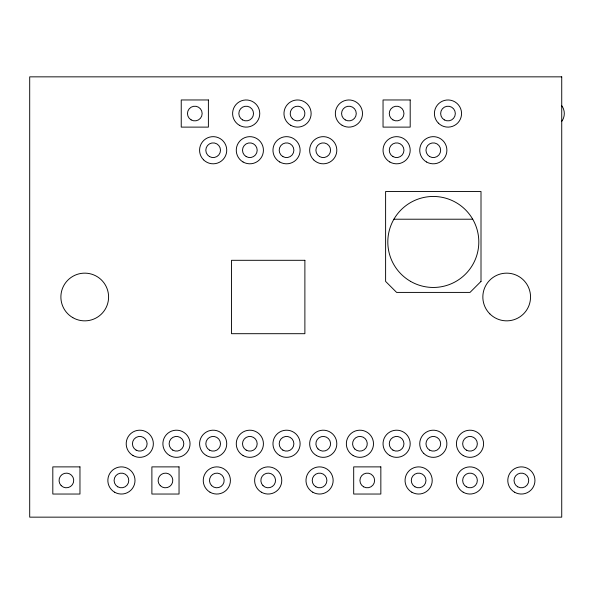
<?xml version="1.0" encoding="UTF-8"?>
<svg xmlns="http://www.w3.org/2000/svg" width="594" height="594" viewBox="0 0 594 594"><rect width="100%" height="100%" fill="white"/><g stroke="black" fill="none" stroke-linecap="round" stroke-linejoin="round"><path stroke-width="0.89" d="M561.731 121.302L562.481 120.33A13.573 13.573 0 0 0 562.481 106.749L561.731 105.777M393.911 219.216L472.713 219.216M481.006 281.408L470.003 292.411L396.621 292.411L385.61 281.408L385.61 191.513L481.006 191.513L481.006 281.408M561.731 76.849L29.7 76.849L29.7 517.151L561.731 517.151L561.731 76.849M208.39 99.963L181.237 99.963L181.237 127.116L208.39 127.116L208.39 99.963M410.194 99.963L383.041 99.963L383.041 127.116L410.194 127.116L410.194 99.963M304.885 260.306L231.504 260.306L231.504 333.694L304.885 333.694L304.885 260.306M79.967 466.884L52.814 466.884L52.814 494.037L79.967 494.037L79.967 466.884M179.039 466.884L151.886 466.884L151.886 494.037L179.039 494.037L179.039 466.884M380.843 466.884L353.69 466.884L353.69 494.037L380.843 494.037L380.843 466.884M292.359 118.733A7.336 7.336 0 0 0 304.64 115.436A7.336 7.336 0 0 0 295.649 106.452A7.336 7.336 0 0 0 292.359 118.733M172.795 450.126A7.336 7.336 0 0 0 183.806 443.77A7.336 7.336 0 0 0 172.795 437.414A7.336 7.336 0 0 0 172.795 450.126M209.489 156.586A7.336 7.336 0 0 0 220.5 150.23A7.336 7.336 0 0 0 209.489 143.874A7.336 7.336 0 0 0 209.489 156.586M209.489 450.126A7.336 7.336 0 0 0 220.5 443.77A7.336 7.336 0 0 0 209.489 437.414A7.336 7.336 0 0 0 209.489 450.126M72.81 317.656A23.849 23.849 0 0 0 108.591 297A23.849 23.849 0 0 0 72.81 276.344A23.849 23.849 0 0 0 72.81 317.656M319.565 156.586A7.336 7.336 0 0 0 330.576 150.23A7.336 7.336 0 0 0 319.565 143.874A7.336 7.336 0 0 0 319.565 156.586M429.64 156.586A7.336 7.336 0 0 0 440.651 150.23A7.336 7.336 0 0 0 429.64 143.874A7.336 7.336 0 0 0 429.64 156.586M517.701 486.813A7.336 7.336 0 0 0 528.712 480.457A7.336 7.336 0 0 0 517.701 474.101A7.336 7.336 0 0 0 517.701 486.813M489.827 313.862A23.849 23.849 0 0 0 529.729 303.17A23.849 23.849 0 0 0 500.519 273.96A23.849 23.849 0 0 0 489.827 313.862M246.183 450.126A7.336 7.336 0 0 0 257.187 443.77A7.336 7.336 0 0 0 246.183 437.414A7.336 7.336 0 0 0 246.183 450.126M345.248 119.899A7.336 7.336 0 0 0 356.259 113.543A7.336 7.336 0 0 0 345.248 107.187A7.336 7.336 0 0 0 345.248 119.899M282.87 156.586A7.336 7.336 0 0 0 293.882 150.23A7.336 7.336 0 0 0 282.87 143.874A7.336 7.336 0 0 0 282.87 156.586M282.87 450.126A7.336 7.336 0 0 0 293.882 443.77A7.336 7.336 0 0 0 282.87 437.414A7.336 7.336 0 0 0 282.87 450.126M392.946 156.586A7.336 7.336 0 0 0 403.957 150.23A7.336 7.336 0 0 0 392.946 143.874A7.336 7.336 0 0 0 392.946 156.586M246.183 156.586A7.336 7.336 0 0 0 257.187 150.23A7.336 7.336 0 0 0 246.183 143.874A7.336 7.336 0 0 0 246.183 156.586M318.042 448.96A7.336 7.336 0 0 0 330.323 445.663A7.336 7.336 0 0 0 321.332 436.679A7.336 7.336 0 0 0 318.042 448.96M242.515 119.899A7.336 7.336 0 0 0 253.519 113.543A7.336 7.336 0 0 0 242.515 107.187A7.336 7.336 0 0 0 242.515 119.899M444.319 119.899A7.336 7.336 0 0 0 455.323 113.543A7.336 7.336 0 0 0 444.319 107.187A7.336 7.336 0 0 0 444.319 119.899M354.737 448.96A7.336 7.336 0 0 0 367.018 445.663A7.336 7.336 0 0 0 358.026 436.679A7.336 7.336 0 0 0 354.737 448.96M191.142 119.899A7.336 7.336 0 0 0 202.153 113.543A7.336 7.336 0 0 0 191.142 107.187A7.336 7.336 0 0 0 191.142 119.899M392.946 119.899A7.336 7.336 0 0 0 403.957 113.543A7.336 7.336 0 0 0 392.946 107.187A7.336 7.336 0 0 0 392.946 119.899M392.946 450.126A7.336 7.336 0 0 0 403.957 443.77A7.336 7.336 0 0 0 392.946 437.414A7.336 7.336 0 0 0 392.946 450.126M429.64 450.126A7.336 7.336 0 0 0 440.651 443.77A7.336 7.336 0 0 0 429.64 437.414A7.336 7.336 0 0 0 429.64 450.126M466.335 450.126A7.336 7.336 0 0 0 477.338 443.77A7.336 7.336 0 0 0 466.335 437.414A7.336 7.336 0 0 0 466.335 450.126M61.204 485.647A7.336 7.336 0 0 0 73.478 482.358A7.336 7.336 0 0 0 64.494 473.373A7.336 7.336 0 0 0 61.204 485.647M117.761 486.813A7.336 7.336 0 0 0 128.764 480.457A7.336 7.336 0 0 0 117.761 474.101A7.336 7.336 0 0 0 117.761 486.813M160.269 485.647A7.336 7.336 0 0 0 172.55 482.358A7.336 7.336 0 0 0 163.558 473.373A7.336 7.336 0 0 0 160.269 485.647M211.642 485.647A7.336 7.336 0 0 0 223.916 482.358A7.336 7.336 0 0 0 214.931 473.373A7.336 7.336 0 0 0 211.642 485.647M263.008 485.647A7.336 7.336 0 0 0 275.282 482.358A7.336 7.336 0 0 0 266.298 473.373A7.336 7.336 0 0 0 263.008 485.647M315.897 486.813A7.336 7.336 0 0 0 326.9 480.457A7.336 7.336 0 0 0 315.897 474.101A7.336 7.336 0 0 0 315.897 486.813M363.595 486.813A7.336 7.336 0 0 0 374.606 480.457A7.336 7.336 0 0 0 363.595 474.101A7.336 7.336 0 0 0 363.595 486.813M414.961 486.813A7.336 7.336 0 0 0 425.972 480.457A7.336 7.336 0 0 0 414.961 474.101A7.336 7.336 0 0 0 414.961 486.813M466.335 486.813A7.336 7.336 0 0 0 477.338 480.457A7.336 7.336 0 0 0 466.335 474.101A7.336 7.336 0 0 0 466.335 486.813M239.397 125.297A13.573 13.573 0 0 0 259.756 113.543A13.573 13.573 0 0 0 239.397 101.782A13.573 13.573 0 0 0 239.397 125.297M203.556 159.831A13.573 13.573 0 0 0 226.269 153.749A13.573 13.573 0 0 0 209.645 137.117A13.573 13.573 0 0 0 203.556 159.831M389.827 161.991A13.573 13.573 0 0 0 410.194 150.23A13.573 13.573 0 0 0 389.827 138.476A13.573 13.573 0 0 0 389.827 161.991M426.522 161.991A13.573 13.573 0 0 0 446.888 150.23A13.573 13.573 0 0 0 426.522 138.476A13.573 13.573 0 0 0 426.522 161.991M243.065 161.991A13.573 13.573 0 0 0 263.424 150.23A13.573 13.573 0 0 0 243.065 138.476A13.573 13.573 0 0 0 243.065 161.991M279.752 161.991A13.573 13.573 0 0 0 300.118 150.23A13.573 13.573 0 0 0 279.752 138.476A13.573 13.573 0 0 0 279.752 161.991M313.632 159.831A13.573 13.573 0 0 0 336.345 153.749A13.573 13.573 0 0 0 319.721 137.117A13.573 13.573 0 0 0 313.632 159.831M290.763 125.297A13.573 13.573 0 0 0 311.13 113.543A13.573 13.573 0 0 0 290.763 101.782A13.573 13.573 0 0 0 290.763 125.297M342.129 125.297A13.573 13.573 0 0 0 362.496 113.543A13.573 13.573 0 0 0 342.129 101.782A13.573 13.573 0 0 0 342.129 125.297M438.387 123.144A13.573 13.573 0 0 0 461.1 117.055A13.573 13.573 0 0 0 444.475 100.431A13.573 13.573 0 0 0 438.387 123.144M136.108 450.126A7.336 7.336 0 0 0 147.112 443.77A7.336 7.336 0 0 0 136.108 437.414A7.336 7.336 0 0 0 136.108 450.126M132.989 455.524A13.573 13.573 0 0 0 153.349 443.77A13.573 13.573 0 0 0 132.989 432.009A13.573 13.573 0 0 0 132.989 455.524M169.676 455.524A13.573 13.573 0 0 0 190.043 443.77A13.573 13.573 0 0 0 169.676 432.009A13.573 13.573 0 0 0 169.676 455.524M206.37 455.524A13.573 13.573 0 0 0 226.737 443.77A13.573 13.573 0 0 0 206.37 432.009A13.573 13.573 0 0 0 206.37 455.524M243.065 455.524A13.573 13.573 0 0 0 263.424 443.77A13.573 13.573 0 0 0 243.065 432.009A13.573 13.573 0 0 0 243.065 455.524M279.752 455.524A13.573 13.573 0 0 0 300.118 443.77A13.573 13.573 0 0 0 279.752 432.009A13.573 13.573 0 0 0 279.752 455.524M423.708 453.371A13.573 13.573 0 0 0 446.421 447.282A13.573 13.573 0 0 0 429.796 430.657A13.573 13.573 0 0 0 423.708 453.371M316.446 455.524A13.573 13.573 0 0 0 336.813 443.77A13.573 13.573 0 0 0 316.446 432.009A13.573 13.573 0 0 0 316.446 455.524M353.14 455.524A13.573 13.573 0 0 0 373.5 443.77A13.573 13.573 0 0 0 353.14 432.009A13.573 13.573 0 0 0 353.14 455.524M389.827 455.524A13.573 13.573 0 0 0 410.194 443.77A13.573 13.573 0 0 0 389.827 432.009A13.573 13.573 0 0 0 389.827 455.524M463.216 455.524A13.573 13.573 0 0 0 483.575 443.77A13.573 13.573 0 0 0 463.216 432.009A13.573 13.573 0 0 0 463.216 455.524M114.642 492.218A13.573 13.573 0 0 0 135.009 480.457A13.573 13.573 0 0 0 114.642 468.703A13.573 13.573 0 0 0 114.642 492.218M210.038 492.218A13.573 13.573 0 0 0 230.405 480.457A13.573 13.573 0 0 0 210.038 468.703A13.573 13.573 0 0 0 210.038 492.218M261.412 492.218A13.573 13.573 0 0 0 281.771 480.457A13.573 13.573 0 0 0 261.412 468.703A13.573 13.573 0 0 0 261.412 492.218M312.778 492.218A13.573 13.573 0 0 0 333.145 480.457A13.573 13.573 0 0 0 312.778 468.703A13.573 13.573 0 0 0 312.778 492.218M463.216 492.218A13.573 13.573 0 0 0 483.575 480.457A13.573 13.573 0 0 0 463.216 468.703A13.573 13.573 0 0 0 463.216 492.218M514.582 492.218A13.573 13.573 0 0 0 534.949 480.457A13.573 13.573 0 0 0 514.582 468.703A13.573 13.573 0 0 0 514.582 492.218M411.842 492.218A13.573 13.573 0 0 0 432.209 480.457A13.573 13.573 0 0 0 411.842 468.703A13.573 13.573 0 0 0 411.842 492.218M410.558 281.363A45.5 45.5 0 0 0 478.809 241.966A45.5 45.5 0 0 0 410.558 202.561A45.5 45.5 0 0 0 410.558 281.363"/></g></svg>
